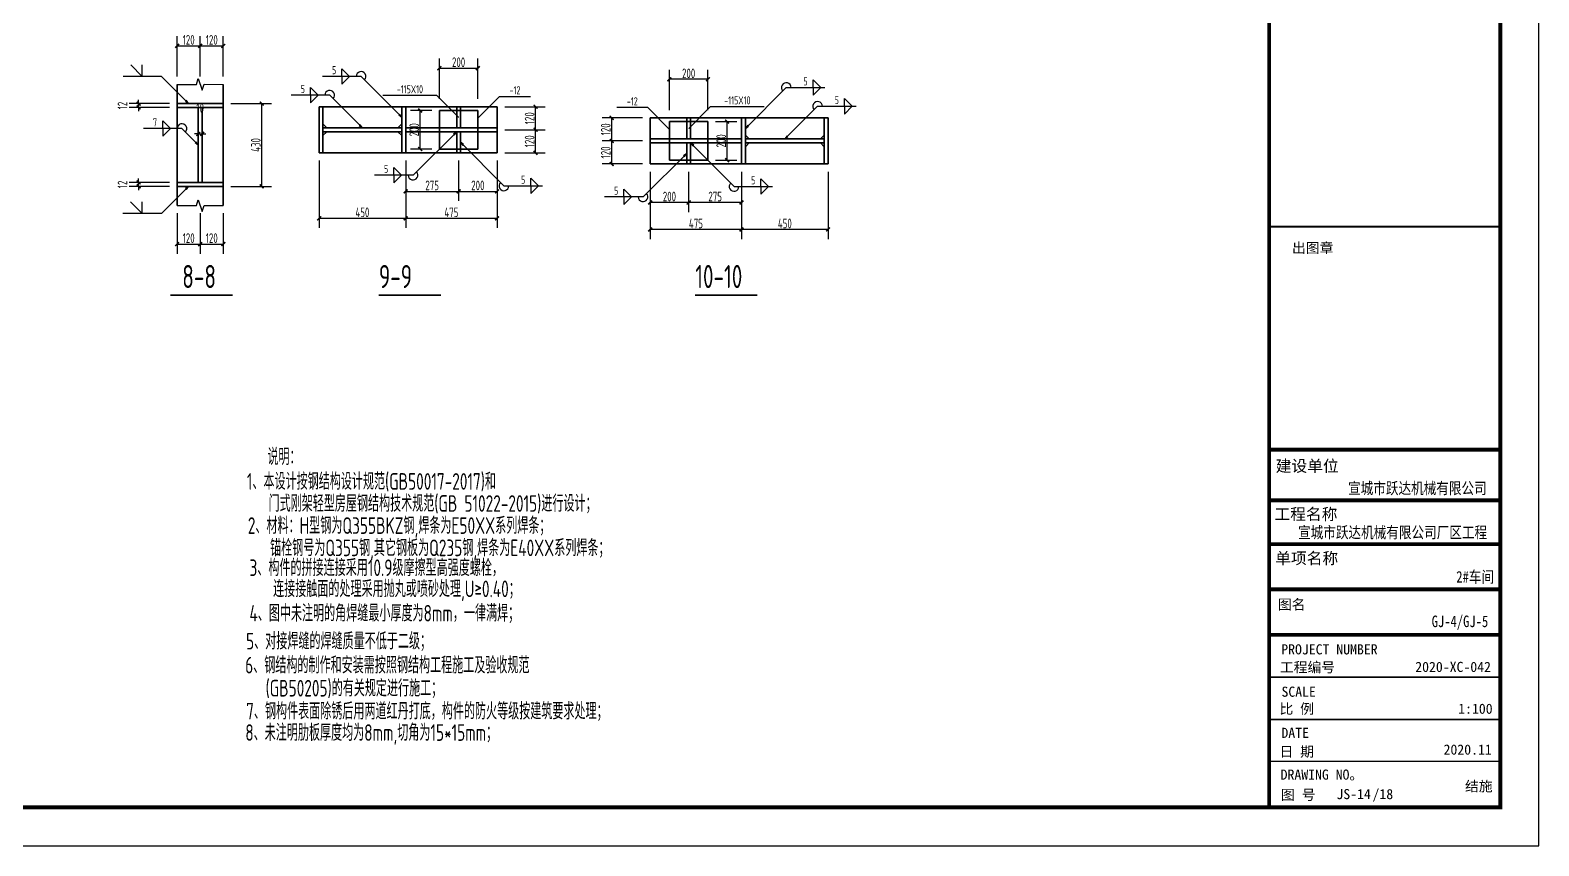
# Model space of a CAD drawing. Extents: x 69728788 to 150163257, y 20675998 to 43663798.
# Drawn here: x 75093821 to 75133031, y 20864088 to 20885277 of the extents above; entities that cross this region are included whole.
import ezdxf
from ezdxf.enums import TextEntityAlignment as Align

# ---------------------------------------------------------------- set-up
doc = ezdxf.new("R2010")
doc.units = 0
doc.header["$LTSCALE"] = 1000
doc.header["$MEASUREMENT"] = 0
doc.linetypes.add('线型4', pattern=[2.5, 1.5, -1])
doc.layers.get('0').update_dxf_attribs({"linetype": 'CONTINUOUS'})
doc.layers.get('DEFPOINTS').update_dxf_attribs({"linetype": 'CONTINUOUS'})
for name, color, linetype in [('10', 7, 'CONTINUOUS'), ('PUB_TITLE', 4, 'CONTINUOUS'), ('S1', 2, 'CONTINUOUS'), ('TEXT', 7, 'CONTINUOUS'), ('图框', 253, 'CONTINUOUS'), ('尺寸标注', 253, 'CONTINUOUS'), ('焊缝标注', 253, 'CONTINUOUS'), ('钢板标注', 253, 'CONTINUOUS')]:
    doc.layers.add(name, color=color, linetype=linetype)
doc.layers.add('编号标注', color=9, linetype='CONTINUOUS', lineweight=18)
doc.styles.add('-黑体', font='simhei.ttf')
doc.styles.add('HZS', font='atssdeng.shx', dxfattribs={"width": 0.7, "bigfont": 'atssdchn.shx'})
doc.styles.add('PkpmHz', font='Pkpmeng', dxfattribs={"width": 0.7, "bigfont": 'hztxt'})
doc.styles.add('TSSD_Rein', font='atssdeng.shx', dxfattribs={"width": 0.7, "bigfont": 'atssdchn.shx'})
doc.styles.add('宋体', font='', dxfattribs={"width": 0.8})
doc.styles.add('黑体', font='simhei.ttf', dxfattribs={"width": 0.6, "height": 4.3})
doc.styles.get('宋体').set_extended_font_data('SimSun')
doc.dimstyles.new('Pkpm_1.00', dxfattribs={"dimtxt": 250, "dimasz": 100, "dimexe": 250, "dimexo": 0.0625, "dimgap": 30, "dimtad": 1, "dimdec": 0, "dimrnd": 5, "dimzin": 0, "dimdsep": 46, "dimtxsty": 'PkpmHz', "dimblk1": 'ARCHTICK', "dimblk2": 'ARCHTICK', "dimsah": 1, "dimcen": 0.09, "dimadec": 0, "dimazin": 0, "dimtfac": 1, "dimtdec": 0, "dimtmove": 2, "dimatfit": 1, "dimfxl": 1, "dimtolj": 1, "dimtzin": 0, "dimarcsym": 0})

# ---------------------------------------------------------------- blocks, each defined once
blk = doc.blocks.new('_ArchTick')
at = {"color": 0, "linetype": 'ByBlock', "const_width": 0.4}
blk.add_lwpolyline([(-0.5, -0.5), (0.5, 0.5)], dxfattribs=at)
blk = doc.blocks.new('*D7457')
at = {"layer": 'DEFPOINTS', "color": 0, "linetype": 'Continuous'}
for p in [(75097640, 20881220), (75098240, 20881220), (75098240, 20879720)]:
    blk.add_point(p, dxfattribs=at)
at = {"layer": '尺寸标注', "color": 0, "linetype": 'Continuous', "lineweight": -2}
for p, q in [((75097640, 20880520), (75097640, 20879470)), ((75098240, 20880520), (75098240, 20879470)), ((75097640, 20879720), (75098240, 20879720))]:
    blk.add_line(p, q, dxfattribs=at)
at = {"layer": '尺寸标注', "color": 0, "linetype": 'Continuous', "lineweight": -2, "xscale": 100, "yscale": 100, "zscale": 100, "rotation": 180}
blk.add_blockref('_ArchTick', (75097640, 20879720), dxfattribs=at)
at = {"layer": '尺寸标注', "color": 0, "linetype": 'Continuous', "lineweight": -2, "xscale": 100, "yscale": 100, "zscale": 100}
blk.add_blockref('_ArchTick', (75098240, 20879720), dxfattribs=at)
at = {"layer": '尺寸标注', "color": 0, "linetype": 'Continuous', "insert": (75097940, 20879875), "char_height": 250, "attachment_point": 5, "style": 'PkpmHz'}
blk.add_mtext('\\A1;120', dxfattribs=at)
blk = doc.blocks.new('*D7458')
at = {"layer": 'DEFPOINTS', "color": 0, "linetype": 'Continuous'}
for p in [(75098240, 20881220), (75098840, 20881220), (75098840, 20879720)]:
    blk.add_point(p, dxfattribs=at)
at = {"layer": '尺寸标注', "color": 0, "linetype": 'Continuous', "lineweight": -2}
for p, q in [((75098240, 20880520), (75098240, 20879470)), ((75098840, 20880520), (75098840, 20879470)), ((75098240, 20879720), (75098840, 20879720))]:
    blk.add_line(p, q, dxfattribs=at)
at = {"layer": '尺寸标注', "color": 0, "linetype": 'Continuous', "lineweight": -2, "xscale": 100, "yscale": 100, "zscale": 100, "rotation": 180}
blk.add_blockref('_ArchTick', (75098240, 20879720), dxfattribs=at)
at = {"layer": '尺寸标注', "color": 0, "linetype": 'Continuous', "lineweight": -2, "xscale": 100, "yscale": 100, "zscale": 100}
blk.add_blockref('_ArchTick', (75098840, 20879720), dxfattribs=at)
at = {"layer": '尺寸标注', "color": 0, "linetype": 'Continuous', "insert": (75098540, 20879875), "char_height": 250, "attachment_point": 5, "style": 'PkpmHz'}
blk.add_mtext('\\A1;120', dxfattribs=at)
blk = doc.blocks.new('*D7459')
at = {"layer": 'DEFPOINTS', "color": 0, "linetype": 'Continuous'}
for p in [(75098240, 20884870), (75097640, 20883370), (75098240, 20883370)]:
    blk.add_point(p, dxfattribs=at)
at = {"layer": '尺寸标注', "color": 0, "linetype": 'Continuous', "lineweight": -2}
for p, q in [((75097640, 20884070), (75097640, 20885120)), ((75097640, 20884870), (75098240, 20884870)), ((75098240, 20884070), (75098240, 20885120))]:
    blk.add_line(p, q, dxfattribs=at)
at = {"layer": '尺寸标注', "color": 0, "linetype": 'Continuous', "lineweight": -2, "xscale": 100, "yscale": 100, "zscale": 100, "rotation": 180}
blk.add_blockref('_ArchTick', (75097640, 20884870), dxfattribs=at)
at = {"layer": '尺寸标注', "color": 0, "linetype": 'Continuous', "lineweight": -2, "xscale": 100, "yscale": 100, "zscale": 100}
blk.add_blockref('_ArchTick', (75098240, 20884870), dxfattribs=at)
at = {"layer": '尺寸标注', "color": 0, "linetype": 'Continuous', "insert": (75097940, 20885025), "char_height": 250, "attachment_point": 5, "style": 'PkpmHz'}
blk.add_mtext('\\A1;120', dxfattribs=at)
blk = doc.blocks.new('*D7460')
at = {"layer": 'DEFPOINTS', "color": 0, "linetype": 'Continuous'}
for p in [(75098840, 20884870), (75098240, 20883370), (75098840, 20883370)]:
    blk.add_point(p, dxfattribs=at)
at = {"layer": '尺寸标注', "color": 0, "linetype": 'Continuous', "lineweight": -2}
for p, q in [((75098240, 20884070), (75098240, 20885120)), ((75098240, 20884870), (75098840, 20884870)), ((75098840, 20884070), (75098840, 20885120))]:
    blk.add_line(p, q, dxfattribs=at)
at = {"layer": '尺寸标注', "color": 0, "linetype": 'Continuous', "lineweight": -2, "xscale": 100, "yscale": 100, "zscale": 100, "rotation": 180}
blk.add_blockref('_ArchTick', (75098240, 20884870), dxfattribs=at)
at = {"layer": '尺寸标注', "color": 0, "linetype": 'Continuous', "lineweight": -2, "xscale": 100, "yscale": 100, "zscale": 100}
blk.add_blockref('_ArchTick', (75098840, 20884870), dxfattribs=at)
at = {"layer": '尺寸标注', "color": 0, "linetype": 'Continuous', "insert": (75098540, 20885025), "char_height": 250, "attachment_point": 5, "style": 'PkpmHz'}
blk.add_mtext('\\A1;120', dxfattribs=at)
blk = doc.blocks.new('*D7461')
at = {"layer": 'DEFPOINTS', "color": 0, "linetype": 'Continuous'}
for p in [(75098190, 20882583), (75098290, 20882583), (75098290, 20882583)]:
    blk.add_point(p, dxfattribs=at)
at = {"layer": '尺寸标注', "color": 0, "linetype": 'Continuous', "lineweight": -2}
for p, q in [((75098190, 20882583), (75098090, 20882583)), ((75098190, 20882583), (75098190, 20882833)), ((75098190, 20882583), (75098290, 20882583)), ((75098290, 20882583), (75098290, 20882833)), ((75098290, 20882583), (75098390, 20882583))]:
    blk.add_line(p, q, dxfattribs=at)
at = {"layer": '尺寸标注', "color": 0, "linetype": 'Continuous', "lineweight": -2, "xscale": 100, "yscale": 100, "zscale": 100}
blk.add_blockref('_ArchTick', (75098190, 20882583), dxfattribs=at)
at = {"layer": '尺寸标注', "color": 0, "linetype": 'Continuous', "lineweight": -2, "xscale": 100, "yscale": 100, "zscale": 100, "rotation": 180}
blk.add_blockref('_ArchTick', (75098290, 20882583), dxfattribs=at)
at = {"layer": '尺寸标注', "color": 0, "linetype": 'Continuous', "insert": (75098240, 20883253), "char_height": 250, "attachment_point": 5, "style": 'PkpmHz'}
blk.add_mtext('\\A1;10', dxfattribs=at)
blk = doc.blocks.new('*D7462')
at = {"layer": 'DEFPOINTS', "color": 0, "linetype": 'Continuous'}
for p in [(75098840, 20883370), (75099840, 20883370), (75098840, 20881220)]:
    blk.add_point(p, dxfattribs=at)
at = {"layer": '尺寸标注', "color": 0, "linetype": 'Continuous', "lineweight": -2}
for p, q in [((75099040, 20883370), (75100090, 20883370)), ((75099840, 20881220), (75099840, 20883370)), ((75099040, 20881220), (75100090, 20881220))]:
    blk.add_line(p, q, dxfattribs=at)
at = {"layer": '尺寸标注', "color": 0, "linetype": 'Continuous', "lineweight": -2, "xscale": 100, "yscale": 100, "zscale": 100}
for p, rotation in [((75099840, 20883370), 90), ((75099840, 20881220), 270)]:
    blk.add_blockref('_ArchTick', p, dxfattribs=dict(at, rotation=rotation))
at = {"layer": '尺寸标注', "color": 0, "linetype": 'Continuous', "insert": (75099685, 20882295), "char_height": 250, "attachment_point": 5, "rotation": 90, "style": 'PkpmHz'}
blk.add_mtext('\\A1;430', dxfattribs=at)
blk = doc.blocks.new('*D7463')
at = {"layer": 'DEFPOINTS', "color": 0, "linetype": 'Continuous'}
for p in [(75096640, 20881320), (75097640, 20881320), (75097640, 20881220)]:
    blk.add_point(p, dxfattribs=at)
at = {"layer": '尺寸标注', "color": 0, "linetype": 'Continuous', "lineweight": -2}
for p, q in [((75096640, 20881320), (75096640, 20881420)), ((75097440, 20881320), (75096390, 20881320)), ((75097440, 20881220), (75096390, 20881220)), ((75096640, 20881220), (75096640, 20881320)), ((75096640, 20881220), (75096640, 20881120))]:
    blk.add_line(p, q, dxfattribs=at)
at = {"layer": '尺寸标注', "color": 0, "linetype": 'Continuous', "lineweight": -2, "xscale": 100, "yscale": 100, "zscale": 100}
for p, rotation in [((75096640, 20881320), 270), ((75096640, 20881220), 90)]:
    blk.add_blockref('_ArchTick', p, dxfattribs=dict(at, rotation=rotation))
at = {"layer": '尺寸标注', "color": 0, "linetype": 'Continuous', "insert": (75096220, 20881270), "char_height": 250, "attachment_point": 5, "rotation": 90, "style": 'PkpmHz'}
blk.add_mtext('\\A1;12', dxfattribs=at)
blk = doc.blocks.new('*D7464')
at = {"layer": 'DEFPOINTS', "color": 0, "linetype": 'Continuous'}
for p in [(75096640, 20883370), (75097640, 20883370), (75097640, 20883270)]:
    blk.add_point(p, dxfattribs=at)
at = {"layer": '尺寸标注', "color": 0, "linetype": 'Continuous', "lineweight": -2}
for p, q in [((75097440, 20883370), (75096390, 20883370)), ((75096640, 20883370), (75096640, 20883470)), ((75096640, 20883270), (75096640, 20883370)), ((75097440, 20883270), (75096390, 20883270)), ((75096640, 20883270), (75096640, 20883170))]:
    blk.add_line(p, q, dxfattribs=at)
at = {"layer": '尺寸标注', "color": 0, "linetype": 'Continuous', "lineweight": -2, "xscale": 100, "yscale": 100, "zscale": 100}
for p, rotation in [((75096640, 20883370), 270), ((75096640, 20883270), 90)]:
    blk.add_blockref('_ArchTick', p, dxfattribs=dict(at, rotation=rotation))
at = {"layer": '尺寸标注', "color": 0, "linetype": 'Continuous', "insert": (75096220, 20883320), "char_height": 250, "attachment_point": 5, "rotation": 90, "style": 'PkpmHz'}
blk.add_mtext('\\A1;12', dxfattribs=at)
blk = doc.blocks.new('*D7465')
at = {"layer": 'DEFPOINTS', "color": 0, "linetype": 'Continuous'}
for p in [(75105456, 20884290), (75104456, 20883290), (75105456, 20883290)]:
    blk.add_point(p, dxfattribs=at)
at = {"layer": '尺寸标注', "color": 0, "linetype": 'Continuous', "lineweight": -2}
for p, q in [((75104456, 20883490), (75104456, 20884540)), ((75105456, 20883490), (75105456, 20884540)), ((75104456, 20884290), (75105456, 20884290))]:
    blk.add_line(p, q, dxfattribs=at)
at = {"layer": '尺寸标注', "color": 0, "linetype": 'Continuous', "lineweight": -2, "xscale": 100, "yscale": 100, "zscale": 100, "rotation": 180}
blk.add_blockref('_ArchTick', (75104456, 20884290), dxfattribs=at)
at = {"layer": '尺寸标注', "color": 0, "linetype": 'Continuous', "lineweight": -2, "xscale": 100, "yscale": 100, "zscale": 100}
blk.add_blockref('_ArchTick', (75105456, 20884290), dxfattribs=at)
at = {"layer": '尺寸标注', "color": 0, "linetype": 'Continuous', "insert": (75104956, 20884445), "char_height": 250, "attachment_point": 5, "style": 'PkpmHz'}
blk.add_mtext('\\A1;200', dxfattribs=at)
blk = doc.blocks.new('*D7466')
at = {"layer": 'DEFPOINTS', "color": 0, "linetype": 'Continuous'}
for p in [(75103581, 20882090), (75104956, 20882090), (75104956, 20881090)]:
    blk.add_point(p, dxfattribs=at)
at = {"layer": '尺寸标注', "color": 0, "linetype": 'Continuous', "lineweight": -2}
for p, q in [((75103581, 20881890), (75103581, 20880840)), ((75104956, 20881890), (75104956, 20880840)), ((75103581, 20881090), (75104956, 20881090))]:
    blk.add_line(p, q, dxfattribs=at)
at = {"layer": '尺寸标注', "color": 0, "linetype": 'Continuous', "lineweight": -2, "xscale": 100, "yscale": 100, "zscale": 100, "rotation": 180}
blk.add_blockref('_ArchTick', (75103581, 20881090), dxfattribs=at)
at = {"layer": '尺寸标注', "color": 0, "linetype": 'Continuous', "lineweight": -2, "xscale": 100, "yscale": 100, "zscale": 100}
blk.add_blockref('_ArchTick', (75104956, 20881090), dxfattribs=at)
at = {"layer": '尺寸标注', "color": 0, "linetype": 'Continuous', "insert": (75104268, 20881245), "char_height": 250, "attachment_point": 5, "style": 'PkpmHz'}
blk.add_mtext('\\A1;275', dxfattribs=at)
blk = doc.blocks.new('*D7467')
at = {"layer": 'DEFPOINTS', "color": 0, "linetype": 'Continuous'}
for p in [(75104956, 20882090), (75105956, 20882090), (75105956, 20881090)]:
    blk.add_point(p, dxfattribs=at)
at = {"layer": '尺寸标注', "color": 0, "linetype": 'Continuous', "lineweight": -2}
for p, q in [((75104956, 20881890), (75104956, 20880840)), ((75105956, 20881890), (75105956, 20880840)), ((75104956, 20881090), (75105956, 20881090))]:
    blk.add_line(p, q, dxfattribs=at)
at = {"layer": '尺寸标注', "color": 0, "linetype": 'Continuous', "lineweight": -2, "xscale": 100, "yscale": 100, "zscale": 100, "rotation": 180}
blk.add_blockref('_ArchTick', (75104956, 20881090), dxfattribs=at)
at = {"layer": '尺寸标注', "color": 0, "linetype": 'Continuous', "lineweight": -2, "xscale": 100, "yscale": 100, "zscale": 100}
blk.add_blockref('_ArchTick', (75105956, 20881090), dxfattribs=at)
at = {"layer": '尺寸标注', "color": 0, "linetype": 'Continuous', "insert": (75105456, 20881245), "char_height": 250, "attachment_point": 5, "style": 'PkpmHz'}
blk.add_mtext('\\A1;200', dxfattribs=at)
blk = doc.blocks.new('*D7468')
at = {"layer": 'DEFPOINTS', "color": 0, "linetype": 'Continuous'}
for p in [(75101331, 20882090), (75103581, 20882090), (75103581, 20880390)]:
    blk.add_point(p, dxfattribs=at)
at = {"layer": '尺寸标注', "color": 0, "linetype": 'Continuous', "lineweight": -2}
for p, q in [((75101331, 20881890), (75101331, 20880140)), ((75103581, 20881890), (75103581, 20880140)), ((75101331, 20880390), (75103581, 20880390))]:
    blk.add_line(p, q, dxfattribs=at)
at = {"layer": '尺寸标注', "color": 0, "linetype": 'Continuous', "lineweight": -2, "xscale": 100, "yscale": 100, "zscale": 100, "rotation": 180}
blk.add_blockref('_ArchTick', (75101331, 20880390), dxfattribs=at)
at = {"layer": '尺寸标注', "color": 0, "linetype": 'Continuous', "lineweight": -2, "xscale": 100, "yscale": 100, "zscale": 100}
blk.add_blockref('_ArchTick', (75103581, 20880390), dxfattribs=at)
at = {"layer": '尺寸标注', "color": 0, "linetype": 'Continuous', "insert": (75102456, 20880545), "char_height": 250, "attachment_point": 5, "style": 'PkpmHz'}
blk.add_mtext('\\A1;450', dxfattribs=at)
blk = doc.blocks.new('*D7469')
at = {"layer": 'DEFPOINTS', "color": 0, "linetype": 'Continuous'}
for p in [(75103581, 20882090), (75105956, 20882090), (75105956, 20880390)]:
    blk.add_point(p, dxfattribs=at)
at = {"layer": '尺寸标注', "color": 0, "linetype": 'Continuous', "lineweight": -2}
for p, q in [((75103581, 20881890), (75103581, 20880140)), ((75105956, 20881890), (75105956, 20880140)), ((75103581, 20880390), (75105956, 20880390))]:
    blk.add_line(p, q, dxfattribs=at)
at = {"layer": '尺寸标注', "color": 0, "linetype": 'Continuous', "lineweight": -2, "xscale": 100, "yscale": 100, "zscale": 100, "rotation": 180}
blk.add_blockref('_ArchTick', (75103581, 20880390), dxfattribs=at)
at = {"layer": '尺寸标注', "color": 0, "linetype": 'Continuous', "lineweight": -2, "xscale": 100, "yscale": 100, "zscale": 100}
blk.add_blockref('_ArchTick', (75105956, 20880390), dxfattribs=at)
at = {"layer": '尺寸标注', "color": 0, "linetype": 'Continuous', "insert": (75104768, 20880545), "char_height": 250, "attachment_point": 5, "style": 'PkpmHz'}
blk.add_mtext('\\A1;475', dxfattribs=at)
blk = doc.blocks.new('*D7470')
at = {"layer": 'DEFPOINTS', "color": 0, "linetype": 'Continuous'}
for p in [(75103956, 20883190), (75104456, 20883190), (75104456, 20882190)]:
    blk.add_point(p, dxfattribs=at)
at = {"layer": '尺寸标注', "color": 0, "linetype": 'Continuous', "lineweight": -2}
for p, q in [((75104256, 20883190), (75103706, 20883190)), ((75103956, 20882190), (75103956, 20883190)), ((75104256, 20882190), (75103706, 20882190))]:
    blk.add_line(p, q, dxfattribs=at)
at = {"layer": '尺寸标注', "color": 0, "linetype": 'Continuous', "lineweight": -2, "xscale": 100, "yscale": 100, "zscale": 100}
for p, rotation in [((75103956, 20883190), 90), ((75103956, 20882190), 270)]:
    blk.add_blockref('_ArchTick', p, dxfattribs=dict(at, rotation=rotation))
at = {"layer": '尺寸标注', "color": 0, "linetype": 'Continuous', "insert": (75103801, 20882690), "char_height": 250, "attachment_point": 5, "rotation": 90, "style": 'PkpmHz'}
blk.add_mtext('\\A1;200', dxfattribs=at)
blk = doc.blocks.new('*D7471')
at = {"layer": 'DEFPOINTS', "color": 0, "linetype": 'Continuous'}
for p in [(75105956, 20882690), (75106956, 20882690), (75105956, 20882090)]:
    blk.add_point(p, dxfattribs=at)
at = {"layer": '尺寸标注', "color": 0, "linetype": 'Continuous', "lineweight": -2}
for p, q in [((75106156, 20882690), (75107206, 20882690)), ((75106956, 20882090), (75106956, 20882690)), ((75106156, 20882090), (75107206, 20882090))]:
    blk.add_line(p, q, dxfattribs=at)
at = {"layer": '尺寸标注', "color": 0, "linetype": 'Continuous', "lineweight": -2, "xscale": 100, "yscale": 100, "zscale": 100}
for p, rotation in [((75106956, 20882690), 90), ((75106956, 20882090), 270)]:
    blk.add_blockref('_ArchTick', p, dxfattribs=dict(at, rotation=rotation))
at = {"layer": '尺寸标注', "color": 0, "linetype": 'Continuous', "insert": (75106801, 20882390), "char_height": 250, "attachment_point": 5, "rotation": 90, "style": 'PkpmHz'}
blk.add_mtext('\\A1;120', dxfattribs=at)
blk = doc.blocks.new('*D7472')
at = {"layer": 'DEFPOINTS', "color": 0, "linetype": 'Continuous'}
for p in [(75105956, 20883290), (75106956, 20883290), (75105956, 20882690)]:
    blk.add_point(p, dxfattribs=at)
at = {"layer": '尺寸标注', "color": 0, "linetype": 'Continuous', "lineweight": -2}
for p, q in [((75106156, 20883290), (75107206, 20883290)), ((75106956, 20882690), (75106956, 20883290)), ((75106156, 20882690), (75107206, 20882690))]:
    blk.add_line(p, q, dxfattribs=at)
at = {"layer": '尺寸标注', "color": 0, "linetype": 'Continuous', "lineweight": -2, "xscale": 100, "yscale": 100, "zscale": 100}
for p, rotation in [((75106956, 20883290), 90), ((75106956, 20882690), 270)]:
    blk.add_blockref('_ArchTick', p, dxfattribs=dict(at, rotation=rotation))
at = {"layer": '尺寸标注', "color": 0, "linetype": 'Continuous', "insert": (75106801, 20882990), "char_height": 250, "attachment_point": 5, "rotation": 90, "style": 'PkpmHz'}
blk.add_mtext('\\A1;120', dxfattribs=at)
blk = doc.blocks.new('*D7473')
at = {"layer": 'DEFPOINTS', "color": 0, "linetype": 'Continuous'}
for p in [(75110435, 20884001), (75110435, 20883001), (75111435, 20883001)]:
    blk.add_point(p, dxfattribs=at)
at = {"layer": '尺寸标注', "color": 0, "linetype": 'Continuous', "lineweight": -2}
for p, q in [((75110435, 20883201), (75110435, 20884251)), ((75111435, 20883201), (75111435, 20884251)), ((75111435, 20884001), (75110435, 20884001))]:
    blk.add_line(p, q, dxfattribs=at)
at = {"layer": '尺寸标注', "color": 0, "linetype": 'Continuous', "lineweight": -2, "xscale": 100, "yscale": 100, "zscale": 100, "rotation": 180}
blk.add_blockref('_ArchTick', (75110435, 20884001), dxfattribs=at)
at = {"layer": '尺寸标注', "color": 0, "linetype": 'Continuous', "lineweight": -2, "xscale": 100, "yscale": 100, "zscale": 100}
blk.add_blockref('_ArchTick', (75111435, 20884001), dxfattribs=at)
at = {"layer": '尺寸标注', "color": 0, "linetype": 'Continuous', "insert": (75110935, 20884156), "char_height": 250, "attachment_point": 5, "style": 'PkpmHz'}
blk.add_mtext('\\A1;200', dxfattribs=at)
blk = doc.blocks.new('*D7474')
at = {"layer": 'DEFPOINTS', "color": 0, "linetype": 'Continuous'}
for p in [(75110935, 20881801), (75112310, 20881801), (75110935, 20880801)]:
    blk.add_point(p, dxfattribs=at)
at = {"layer": '尺寸标注', "color": 0, "linetype": 'Continuous', "lineweight": -2}
for p, q in [((75110935, 20881601), (75110935, 20880551)), ((75112310, 20881601), (75112310, 20880551)), ((75112310, 20880801), (75110935, 20880801))]:
    blk.add_line(p, q, dxfattribs=at)
at = {"layer": '尺寸标注', "color": 0, "linetype": 'Continuous', "lineweight": -2, "xscale": 100, "yscale": 100, "zscale": 100, "rotation": 180}
blk.add_blockref('_ArchTick', (75110935, 20880801), dxfattribs=at)
at = {"layer": '尺寸标注', "color": 0, "linetype": 'Continuous', "lineweight": -2, "xscale": 100, "yscale": 100, "zscale": 100}
blk.add_blockref('_ArchTick', (75112310, 20880801), dxfattribs=at)
at = {"layer": '尺寸标注', "color": 0, "linetype": 'Continuous', "insert": (75111623, 20880956), "char_height": 250, "attachment_point": 5, "style": 'PkpmHz'}
blk.add_mtext('\\A1;275', dxfattribs=at)
blk = doc.blocks.new('*D7475')
at = {"layer": 'DEFPOINTS', "color": 0, "linetype": 'Continuous'}
for p in [(75109935, 20881801), (75110935, 20881801), (75109935, 20880801)]:
    blk.add_point(p, dxfattribs=at)
at = {"layer": '尺寸标注', "color": 0, "linetype": 'Continuous', "lineweight": -2}
for p, q in [((75109935, 20881601), (75109935, 20880551)), ((75110935, 20881601), (75110935, 20880551)), ((75110935, 20880801), (75109935, 20880801))]:
    blk.add_line(p, q, dxfattribs=at)
at = {"layer": '尺寸标注', "color": 0, "linetype": 'Continuous', "lineweight": -2, "xscale": 100, "yscale": 100, "zscale": 100, "rotation": 180}
blk.add_blockref('_ArchTick', (75109935, 20880801), dxfattribs=at)
at = {"layer": '尺寸标注', "color": 0, "linetype": 'Continuous', "lineweight": -2, "xscale": 100, "yscale": 100, "zscale": 100}
blk.add_blockref('_ArchTick', (75110935, 20880801), dxfattribs=at)
at = {"layer": '尺寸标注', "color": 0, "linetype": 'Continuous', "insert": (75110435, 20880956), "char_height": 250, "attachment_point": 5, "style": 'PkpmHz'}
blk.add_mtext('\\A1;200', dxfattribs=at)
blk = doc.blocks.new('*D7476')
at = {"layer": 'DEFPOINTS', "color": 0, "linetype": 'Continuous'}
for p in [(75112310, 20881801), (75114560, 20881801), (75112310, 20880101)]:
    blk.add_point(p, dxfattribs=at)
at = {"layer": '尺寸标注', "color": 0, "linetype": 'Continuous', "lineweight": -2}
for p, q in [((75112310, 20881601), (75112310, 20879851)), ((75114560, 20881601), (75114560, 20879851)), ((75114560, 20880101), (75112310, 20880101))]:
    blk.add_line(p, q, dxfattribs=at)
at = {"layer": '尺寸标注', "color": 0, "linetype": 'Continuous', "lineweight": -2, "xscale": 100, "yscale": 100, "zscale": 100, "rotation": 180}
blk.add_blockref('_ArchTick', (75112310, 20880101), dxfattribs=at)
at = {"layer": '尺寸标注', "color": 0, "linetype": 'Continuous', "lineweight": -2, "xscale": 100, "yscale": 100, "zscale": 100}
blk.add_blockref('_ArchTick', (75114560, 20880101), dxfattribs=at)
at = {"layer": '尺寸标注', "color": 0, "linetype": 'Continuous', "insert": (75113435, 20880256), "char_height": 250, "attachment_point": 5, "style": 'PkpmHz'}
blk.add_mtext('\\A1;450', dxfattribs=at)
blk = doc.blocks.new('*D7477')
at = {"layer": 'DEFPOINTS', "color": 0, "linetype": 'Continuous'}
for p in [(75109935, 20881801), (75112310, 20881801), (75109935, 20880101)]:
    blk.add_point(p, dxfattribs=at)
at = {"layer": '尺寸标注', "color": 0, "linetype": 'Continuous', "lineweight": -2}
for p, q in [((75109935, 20881601), (75109935, 20879851)), ((75112310, 20881601), (75112310, 20879851)), ((75112310, 20880101), (75109935, 20880101))]:
    blk.add_line(p, q, dxfattribs=at)
at = {"layer": '尺寸标注', "color": 0, "linetype": 'Continuous', "lineweight": -2, "xscale": 100, "yscale": 100, "zscale": 100, "rotation": 180}
blk.add_blockref('_ArchTick', (75109935, 20880101), dxfattribs=at)
at = {"layer": '尺寸标注', "color": 0, "linetype": 'Continuous', "lineweight": -2, "xscale": 100, "yscale": 100, "zscale": 100}
blk.add_blockref('_ArchTick', (75112310, 20880101), dxfattribs=at)
at = {"layer": '尺寸标注', "color": 0, "linetype": 'Continuous', "insert": (75111123, 20880256), "char_height": 250, "attachment_point": 5, "style": 'PkpmHz'}
blk.add_mtext('\\A1;475', dxfattribs=at)
blk = doc.blocks.new('*D7478')
at = {"layer": 'DEFPOINTS', "color": 0, "linetype": 'Continuous'}
for p in [(75111435, 20882901), (75111935, 20882901), (75111435, 20881901)]:
    blk.add_point(p, dxfattribs=at)
at = {"layer": '尺寸标注', "color": 0, "linetype": 'Continuous', "lineweight": -2}
for p, q in [((75111635, 20882901), (75112185, 20882901)), ((75111935, 20881901), (75111935, 20882901)), ((75111635, 20881901), (75112185, 20881901))]:
    blk.add_line(p, q, dxfattribs=at)
at = {"layer": '尺寸标注', "color": 0, "linetype": 'Continuous', "lineweight": -2, "xscale": 100, "yscale": 100, "zscale": 100}
for p, rotation in [((75111935, 20882901), 90), ((75111935, 20881901), 270)]:
    blk.add_blockref('_ArchTick', p, dxfattribs=dict(at, rotation=rotation))
at = {"layer": '尺寸标注', "color": 0, "linetype": 'Continuous', "insert": (75111780, 20882401), "char_height": 250, "attachment_point": 5, "rotation": 90, "style": 'PkpmHz'}
blk.add_mtext('\\A1;200', dxfattribs=at)
blk = doc.blocks.new('*D7479')
at = {"layer": 'DEFPOINTS', "color": 0, "linetype": 'Continuous'}
for p in [(75108935, 20882401), (75109935, 20882401), (75109935, 20881801)]:
    blk.add_point(p, dxfattribs=at)
at = {"layer": '尺寸标注', "color": 0, "linetype": 'Continuous', "lineweight": -2}
for p, q in [((75109735, 20882401), (75108685, 20882401)), ((75108935, 20881801), (75108935, 20882401)), ((75109735, 20881801), (75108685, 20881801))]:
    blk.add_line(p, q, dxfattribs=at)
at = {"layer": '尺寸标注', "color": 0, "linetype": 'Continuous', "lineweight": -2, "xscale": 100, "yscale": 100, "zscale": 100}
for p, rotation in [((75108935, 20882401), 90), ((75108935, 20881801), 270)]:
    blk.add_blockref('_ArchTick', p, dxfattribs=dict(at, rotation=rotation))
at = {"layer": '尺寸标注', "color": 0, "linetype": 'Continuous', "insert": (75108780, 20882101), "char_height": 250, "attachment_point": 5, "rotation": 90, "style": 'PkpmHz'}
blk.add_mtext('\\A1;120', dxfattribs=at)
blk = doc.blocks.new('*D7480')
at = {"layer": 'DEFPOINTS', "color": 0, "linetype": 'Continuous'}
for p in [(75108935, 20883001), (75109935, 20883001), (75109935, 20882401)]:
    blk.add_point(p, dxfattribs=at)
at = {"layer": '尺寸标注', "color": 0, "linetype": 'Continuous', "lineweight": -2}
for p, q in [((75109735, 20883001), (75108685, 20883001)), ((75108935, 20882401), (75108935, 20883001)), ((75109735, 20882401), (75108685, 20882401))]:
    blk.add_line(p, q, dxfattribs=at)
at = {"layer": '尺寸标注', "color": 0, "linetype": 'Continuous', "lineweight": -2, "xscale": 100, "yscale": 100, "zscale": 100}
for p, rotation in [((75108935, 20883001), 90), ((75108935, 20882401), 270)]:
    blk.add_blockref('_ArchTick', p, dxfattribs=dict(at, rotation=rotation))
at = {"layer": '尺寸标注', "color": 0, "linetype": 'Continuous', "insert": (75108780, 20882701), "char_height": 250, "attachment_point": 5, "rotation": 90, "style": 'PkpmHz'}
blk.add_mtext('\\A1;120', dxfattribs=at)

msp = doc.modelspace()

# ---------------------------------------------------------------- hatches: boundary and pattern name
at = {"layer": '焊缝标注'}
for points in [[(75097940.1, 20883370), (75097880.1, 20883451.4), (75097858.9, 20883430.2)], [(75103480.6, 20883015.1), (75103420.6, 20883096.5), (75103399.4, 20883075.3)], [(75102455.6, 20882740.1), (75102395.6, 20882821.5), (75102374.4, 20882800.3)], [(75104905.6, 20882640.1), (75104824.2, 20882580.1), (75104845.4, 20882558.9)], [(75112410.4, 20882726.2), (75112491.7, 20882786.3), (75112470.5, 20882807.5)], [(75113435.4, 20882451.2), (75113516.7, 20882511.3), (75113495.5, 20882532.5)], [(75098190.1, 20882295), (75098130.1, 20882376.4), (75098108.9, 20882355.2)], [(75105005.6, 20882365.1), (75105065.5, 20882283.6), (75105086.8, 20882304.8)], [(75110985.4, 20882351.2), (75111045.3, 20882269.8), (75111066.5, 20882290.9)], [(75110885.4, 20882076.2), (75110803.9, 20882016.3), (75110825.1, 20881995)], [(75097940.1, 20881220), (75097858.7, 20881160.1), (75097879.9, 20881138.8)]]:
    msp.add_hatch(color=256, dxfattribs=at).paths.add_polyline_path(points)

# ---------------------------------------------------------------- linework, layer by layer
at = {"layer": '10', "const_width": 45}
for points in [[(75097460.7, 20878392.6), (75099080.7, 20878392.6)], [(75102875.7, 20878392.6), (75104495.7, 20878392.6)], [(75111098.4, 20878392.6), (75112718.4, 20878392.6)]]:
    msp.add_lwpolyline(points, dxfattribs=at)
at = {"layer": 'PUB_TITLE'}
msp.add_lwpolyline([(75043830.5, 20864087.7), (75133030.5, 20864087.7), (75133030.5, 20906087.7), (75043830.5, 20906087.7)], close=True, dxfattribs=at)
at = {"layer": 'PUB_TITLE', "const_width": 100}
msp.add_lwpolyline([(75046330.5, 20865087.7), (75132030.5, 20865087.7), (75132030.5, 20905087.7), (75046330.5, 20905087.7)], close=True, dxfattribs=at)
at = {"layer": '图框', "color": 4}
for points, const_width in [([(75126021.3, 20905087.7), (75126021.3, 20865087.7)], 98.6), ([(75126021.3, 20874379), (75132008.7, 20874379)], 99.6), ([(75126021.3, 20873062), (75132010.5, 20873062)], 99.6), ([(75126021.3, 20871922.6), (75132030.5, 20871922.6)], 99.6), ([(75126021.3, 20870751.9), (75132030.5, 20870751.9)], 99.6), ([(75126021.3, 20869567.3), (75132030.5, 20869567.3)], 99.6), ([(75126021.3, 20868468.5), (75132030.5, 20868468.5)], 40.3), ([(75126021.3, 20867371.5), (75132030.5, 20867371.5)], 40.3), ([(75126021.3, 20866282.9), (75132030.5, 20866282.9)], 40.3)]:
    msp.add_lwpolyline(points, dxfattribs=dict(at, const_width=const_width))
at = {"layer": '图框', "color": 0, "const_width": 50}
msp.add_lwpolyline([(75126021.3, 20880170.1), (75132030.5, 20880170.1)], dxfattribs=at)
at = {"layer": '尺寸标注', "color": 3, "lineweight": 35, "ltscale": 100}
for p, q in [((75097640.1, 20880720), (75097640.1, 20883870)), ((75098840.1, 20880720), (75098840.1, 20883870)), ((75101430.6, 20883290.1), (75101330.6, 20883290.1)), ((75101330.6, 20883290.1), (75101330.6, 20882090.1)), ((75101430.6, 20882090.1), (75101430.6, 20883290.1)), ((75103580.6, 20883290.1), (75103480.6, 20883290.1)), ((75103480.6, 20883290.1), (75103480.6, 20882090.1)), ((75103580.6, 20882090.1), (75103580.6, 20883290.1)), ((75112310.4, 20881801.2), (75112310.4, 20883001.2)), ((75112310.4, 20883001.2), (75112410.4, 20883001.2)), ((75112410.4, 20883001.2), (75112410.4, 20881801.2)), ((75114460.4, 20881801.2), (75114460.4, 20883001.2)), ((75114460.4, 20883001.2), (75114560.4, 20883001.2)), ((75114560.4, 20883001.2), (75114560.4, 20881801.2)), ((75101430.6, 20882740.1), (75103480.6, 20882740.1)), ((75101430.6, 20882640.1), (75103480.6, 20882640.1)), ((75114460.4, 20882451.2), (75112410.4, 20882451.2)), ((75114460.4, 20882351.2), (75112410.4, 20882351.2)), ((75101330.6, 20882090.1), (75101430.6, 20882090.1)), ((75103480.6, 20882090.1), (75103580.6, 20882090.1)), ((75112410.4, 20881801.2), (75112310.4, 20881801.2)), ((75114560.4, 20881801.2), (75114460.4, 20881801.2))]:
    msp.add_line(p, q, dxfattribs=at)
at = {"layer": '尺寸标注', "ltscale": 100}
for p, q in [((75097640.1, 20883870), (75098140.1, 20883870)), ((75098140.1, 20883870), (75098190.1, 20884023.9)), ((75098190.1, 20884023.9), (75098289.9, 20883717)), ((75098289.9, 20883717), (75098340.1, 20883870.8)), ((75098340.1, 20883870.8), (75098840.1, 20883870)), ((75097640.1, 20880720), (75098140.1, 20880720)), ((75098140.1, 20880720), (75098190.1, 20880873.9)), ((75098190.1, 20880873.9), (75098289.9, 20880567)), ((75098289.9, 20880567), (75098340.1, 20880720.8)), ((75098340.1, 20880720.8), (75098840.1, 20880720))]:
    msp.add_line(p, q, dxfattribs=at)
at = {"layer": '焊缝标注', "ltscale": 100}
for p, q in [((75097233.9, 20884078), (75096233.9, 20884078)), ((75096733.9, 20884078), (75096433.9, 20884378)), ((75096733.9, 20884078), (75096733.9, 20884378)), ((75097940.1, 20883370), (75097233.9, 20884078)), ((75102421.2, 20884077), (75101421.2, 20884077)), ((75102121.2, 20884077), (75101921.2, 20884277)), ((75101921.2, 20884077), (75101921.2, 20884277)), ((75102121.2, 20884077), (75101921.2, 20883877)), ((75101921.2, 20884077), (75101921.2, 20883877)), ((75103480.6, 20883015.1), (75102421.2, 20884077)), ((75101308.1, 20883589.6), (75101108.1, 20883789.6)), ((75101108.1, 20883589.6), (75101108.1, 20883789.6)), ((75112410.4, 20882726.2), (75113471.5, 20883786.5)), ((75113471.5, 20883786.5), (75114471.5, 20883786.5)), ((75114171.5, 20883986.5), (75114371.5, 20883786.5)), ((75114171.5, 20883786.5), (75114171.5, 20883986.5)), ((75114171.5, 20883586.5), (75114371.5, 20883786.5)), ((75114171.5, 20883786.5), (75114171.5, 20883586.5)), ((75101608.1, 20883589.6), (75100608.1, 20883589.6)), ((75101308.1, 20883589.6), (75101108.1, 20883389.6)), ((75101108.1, 20883589.6), (75101108.1, 20883389.6)), ((75102455.6, 20882740.1), (75101608.1, 20883589.6)), ((75113435.4, 20882451.2), (75114284.3, 20883299.4)), ((75114284.3, 20883299.4), (75115284.3, 20883299.4)), ((75114984.3, 20883499.4), (75115184.3, 20883299.4)), ((75114984.3, 20883299.4), (75114984.3, 20883499.4)), ((75114984.3, 20883099.4), (75115184.3, 20883299.4)), ((75114984.3, 20883299.4), (75114984.3, 20883099.4)), ((75097466.4, 20882719.8), (75097266.4, 20882919.8)), ((75097266.4, 20882719.8), (75097266.4, 20882919.8)), ((75097766.4, 20882719.8), (75096766.4, 20882719.8)), ((75097466.4, 20882719.8), (75097266.4, 20882519.8)), ((75097266.4, 20882719.8), (75097266.4, 20882519.8)), ((75098190.1, 20882295), (75097766.4, 20882719.8)), ((75104905.6, 20882640.1), (75103772, 20881511)), ((75105005.6, 20882365.1), (75106133.8, 20881230.6)), ((75110985.4, 20882351.2), (75112113.6, 20881216.7)), ((75110885.4, 20882076.2), (75109751.8, 20880947.1)), ((75103772, 20881511), (75102772, 20881511)), ((75103472, 20881511), (75103272, 20881711)), ((75103272, 20881511), (75103272, 20881711)), ((75103472, 20881511), (75103272, 20881311)), ((75103272, 20881511), (75103272, 20881311)), ((75106833.8, 20881430.6), (75107033.8, 20881230.6)), ((75106833.8, 20881230.6), (75106833.8, 20881430.6)), ((75112813.6, 20881416.7), (75113013.6, 20881216.7)), ((75112813.6, 20881216.7), (75112813.6, 20881416.7)), ((75097940.1, 20881220), (75097231.6, 20880514.3)), ((75106133.8, 20881230.6), (75107133.8, 20881230.6)), ((75106833.8, 20881030.6), (75107033.8, 20881230.6)), ((75106833.8, 20881230.6), (75106833.8, 20881030.6)), ((75109751.8, 20880947.1), (75108751.8, 20880947.1)), ((75109451.8, 20880947.1), (75109251.8, 20881147.1)), ((75109251.8, 20880947.1), (75109251.8, 20881147.1)), ((75109451.8, 20880947.1), (75109251.8, 20880747.1)), ((75109251.8, 20880947.1), (75109251.8, 20880747.1)), ((75112113.6, 20881216.7), (75113113.6, 20881216.7)), ((75112813.6, 20881016.7), (75113013.6, 20881216.7)), ((75112813.6, 20881216.7), (75112813.6, 20881016.7)), ((75096731.6, 20880514.3), (75096431.6, 20880814.3)), ((75096731.6, 20880514.3), (75096731.6, 20880814.3)), ((75097231.6, 20880514.3), (75096231.6, 20880514.3))]:
    msp.add_line(p, q, dxfattribs=at)
at = {"layer": '焊缝标注', "color": 2, "linetype": '线型4', "lineweight": 35, "ltscale": 100}
for p, q in [((75104905.6, 20882740.1), (75104905.6, 20883290.1)), ((75104905.6, 20883290.1), (75105005.6, 20883290.1)), ((75105005.6, 20882740.1), (75105005.6, 20883290.1)), ((75110885.4, 20882451.2), (75110885.4, 20883001.2)), ((75110985.4, 20883001.2), (75110885.4, 20883001.2)), ((75110985.4, 20882451.2), (75110985.4, 20883001.2)), ((75103580.6, 20882740.1), (75105955.6, 20882740.1)), ((75103580.6, 20882640.1), (75105955.6, 20882640.1)), ((75104905.6, 20882640.1), (75104905.6, 20882090.1)), ((75105005.6, 20882640.1), (75105005.6, 20882090.1)), ((75112310.4, 20882451.2), (75109935.4, 20882451.2)), ((75112310.4, 20882351.2), (75109935.4, 20882351.2)), ((75110885.4, 20882351.2), (75110885.4, 20881801.2)), ((75110985.4, 20882351.2), (75110985.4, 20881801.2)), ((75104905.6, 20882090.1), (75105005.6, 20882090.1)), ((75110985.4, 20881801.2), (75110885.4, 20881801.2))]:
    msp.add_line(p, q, dxfattribs=at)
at = {"layer": '焊缝标注', "linetype": 'Continuous'}
for points in [[(75097940.1, 20883370), (75097880.1, 20883451.4), (75097858.9, 20883430.2)], [(75103480.6, 20883015.1), (75103420.6, 20883096.5), (75103399.4, 20883075.3)], [(75102455.6, 20882740.1), (75102395.6, 20882821.5), (75102374.4, 20882800.3)], [(75104905.6, 20882640.1), (75104824.2, 20882580.1), (75104845.4, 20882558.9)], [(75112410.4, 20882726.2), (75112491.7, 20882786.3), (75112470.5, 20882807.5)], [(75113435.4, 20882451.2), (75113516.7, 20882511.3), (75113495.5, 20882532.5)], [(75098190.1, 20882295), (75098130.1, 20882376.4), (75098108.9, 20882355.2)], [(75105005.6, 20882365.1), (75105065.5, 20882283.6), (75105086.8, 20882304.8)], [(75110985.4, 20882351.2), (75111045.3, 20882269.8), (75111066.5, 20882290.9)], [(75110885.4, 20882076.2), (75110803.9, 20882016.3), (75110825.1, 20881995)], [(75097940.1, 20881220), (75097858.7, 20881160.1), (75097879.9, 20881138.8)]]:
    msp.add_lwpolyline(points, close=True, dxfattribs=at)
at = {"layer": '焊缝标注', "ltscale": 100}
for centre, start, end in [((75102421.2, 20884077), 314.93158, 180), ((75101608.1, 20883589.6), 314.93155, 180), ((75113471.5, 20883786.5), 0, 224.97719), ((75114284.3, 20883299.4), 0, 224.97719), ((75097766.4, 20882719.8), 314.93155, 180), ((75103772, 20881511), 180, 44.88593), ((75106133.8, 20881230.6), 134.84033, 0), ((75109751.8, 20880947.1), 180, 44.88594), ((75112113.6, 20881216.7), 134.84033, 0)]:
    msp.add_arc(centre, 125, start, end, dxfattribs=at)
at = {"layer": '编号标注', "color": 2, "lineweight": 35, "ltscale": 100}
for p, q in [((75097640.1, 20883370), (75098840.1, 20883370)), ((75097640.1, 20883270), (75097640.1, 20883370)), ((75098840.1, 20883370), (75098840.1, 20883270)), ((75101430.6, 20883290.1), (75103480.6, 20883290.1)), ((75103580.6, 20883290.1), (75105955.6, 20883290.1)), ((75103580.6, 20882090.1), (75103580.6, 20883290.1)), ((75105955.6, 20883290.1), (75105955.6, 20882090.1)), ((75098840.1, 20883270), (75097640.1, 20883270)), ((75098290.1, 20883270), (75098190.1, 20883270)), ((75098190.1, 20883270), (75098190.1, 20881320)), ((75098290.1, 20881320), (75098290.1, 20883270)), ((75105455.6, 20883190.1), (75104455.6, 20883190.1)), ((75104455.6, 20883190.1), (75104455.6, 20882190.1)), ((75105455.6, 20882190.1), (75105455.6, 20883190.1)), ((75112310.4, 20883001.2), (75109935.4, 20883001.2)), ((75109935.4, 20883001.2), (75109935.4, 20881801.2)), ((75110435.4, 20881901.2), (75110435.4, 20882901.2)), ((75110435.4, 20882901.2), (75111435.4, 20882901.2)), ((75111435.4, 20882901.2), (75111435.4, 20881901.2)), ((75112310.4, 20881801.2), (75112310.4, 20883001.2)), ((75114460.4, 20883001.2), (75112410.4, 20883001.2)), ((75101430.6, 20882840.1), (75101530.6, 20882740.1)), ((75101430.6, 20882540.1), (75101530.6, 20882640.1)), ((75103480.6, 20882840.1), (75103380.6, 20882740.1)), ((75103480.6, 20882540.1), (75103380.6, 20882640.1)), ((75112410.4, 20882551.2), (75112510.4, 20882451.2)), ((75114460.4, 20882551.2), (75114360.4, 20882451.2)), ((75104455.6, 20882190.1), (75105455.6, 20882190.1)), ((75112410.4, 20882251.2), (75112510.4, 20882351.2)), ((75114460.4, 20882251.2), (75114360.4, 20882351.2)), ((75101430.6, 20882090.1), (75103480.6, 20882090.1)), ((75105955.6, 20882090.1), (75103580.6, 20882090.1)), ((75109935.4, 20881801.2), (75112310.4, 20881801.2)), ((75111435.4, 20881901.2), (75110435.4, 20881901.2)), ((75114460.4, 20881801.2), (75112410.4, 20881801.2)), ((75098840.1, 20881320), (75097640.1, 20881320)), ((75097640.1, 20881320), (75097640.1, 20881220)), ((75097640.1, 20881220), (75098840.1, 20881220)), ((75098190.1, 20881320), (75098290.1, 20881320)), ((75098840.1, 20881220), (75098840.1, 20881320))]:
    msp.add_line(p, q, dxfattribs=at)
at = {"layer": '钢板标注', "ltscale": 100}
for p, q in [((75104390.6, 20883581.4), (75102990.6, 20883581.4)), ((75104955.6, 20883015.1), (75104390.6, 20883581.4)), ((75105455.6, 20882990.1), (75106021.5, 20883555.5)), ((75106021.5, 20883555.5), (75106821.5, 20883555.5)), ((75110935.4, 20882726.2), (75111501.3, 20883291.7)), ((75111501.3, 20883291.7), (75112901.3, 20883291.7)), ((75109870.4, 20883267.6), (75109070.4, 20883267.6)), ((75110435.4, 20882701.2), (75109870.4, 20883267.6))]:
    msp.add_line(p, q, dxfattribs=at)
at = {"layer": '钢板标注', "ltscale": 100, "const_width": 10}
for points in [[(75104960.6, 20883015.1, 1), (75104950.6, 20883015.1, 1)], [(75105460.6, 20882990.1, 1), (75105450.6, 20882990.1, 1)], [(75110440.4, 20882701.2, 1), (75110430.4, 20882701.2, 1)], [(75110940.4, 20882726.2, 1), (75110930.4, 20882726.2, 1)]]:
    msp.add_lwpolyline(points, format="xyb", close=True, dxfattribs=at)

# ---------------------------------------------------------------- texts
at = {"insert": (75128157.4, 20873230.6), "char_height": 1.667, "width": 29.39, "attachment_point": 1}
msp.add_mtext('宣城嘉怡纸箱包装有限公司', dxfattribs=at)
at = {"layer": '10', "style": 'TSSD_Rein', "width": 0.7}
for s, p in [('8-8', (75097773.5, 20878578.1)), ('9-9', (75102883.9, 20878578.1)), ('10-10', (75111106.7, 20878578.1))]:
    msp.add_text(s, height=600, dxfattribs=at).set_placement(p)
at = {"layer": 'S1', "style": 'HZS', "width": 0.7}
for s, p in [('说明：', (75099987.2, 20873980.3)), ('1、本设计按钢结构设计规范(GB50017-2017)和', (75099452.6, 20873338.3)), ('门式刚架轻型房屋钢结构技术规范(GB 51022-2015)进行设计；', (75100015.7, 20872765.2)), ('2、材料：H型钢为Q355BKZ钢,焊条为E50XX系列焊条；', (75099478.4, 20872191.5)), ('锚栓钢号为Q355钢,其它钢板为Q235钢,焊条为E40XX系列焊条；', (75100056.5, 20871612.2)), ('3、构件的拼接连接采用10.9级摩擦型高强度螺栓，', (75099521.8, 20871096.4)), ('  连接接触面的处理采用抛丸或喷砂处理,U≥0.40；', (75099767.9, 20870547.4)), ('4、图中未注明的角焊缝最小厚度为8mm，一律满焊；', (75099519.8, 20869915)), ('5、对接焊缝的焊缝质量不低于二级；', (75099433.4, 20869187.9)), ('6、钢结构的制作和安装需按照钢结构工程施工及验收规范', (75099408.9, 20868564.9)), ('  (GB50205)的有关规定进行施工；', (75099572.4, 20867966.5)), ('7、钢构件表面除锈后用两道红丹打底，构件的防火等级按建筑要求处理；', (75099433.9, 20867369.8)), ('8、未注明肋板厚度均为8mm,切角为15*15mm；', (75099412.2, 20866814.3))]:
    msp.add_text(s, height=432, dxfattribs=at).set_placement(p)
at = {"layer": 'TEXT', "color": 3, "style": '-黑体', "width": 0.8}
for s, p in [('宣城市跃达机械有限公司', (75128073, 20873228.4)), ('宣城市跃达机械有限公司厂区工程', (75126773.6, 20872081.3)), ('2#车间', (75130884.7, 20870925.5)), ('GJ-4/GJ-5', (75130245.4, 20869769.4))]:
    msp.add_text(s, height=300.15, dxfattribs=at).set_placement(p)
at = {"layer": '图框', "color": 4}
for s, height, style, p in [('出图章', 262.94, '黑体', (75126616.4, 20879489.7)), ('建设单位', 300, '黑体', (75126192.9, 20873806.3)), ('工程名称', 300, '黑体', (75126159.7, 20872554.8)), ('单项名称', 300, '黑体', (75126179.7, 20871408.9)), ('图名', 262.94, '黑体', (75126248.9, 20870226.8)), ('工程编号', 262.94, '黑体', (75126300.4, 20868595.5)), ('2020-XC-042', 262.944, '宋体', (75129818.7, 20868604.6)), ('SCALE', 262.94, '黑体', (75126342.3, 20867960)), ('比 例', 262.94, '黑体', (75126291.5, 20867517)), ('1:100', 262.94, '宋体', (75130935.2, 20867518.1)), ('DATE', 262.94, '黑体', (75126340.9, 20866891.4)), ('日 期', 262.94, '黑体', (75126291.5, 20866404.2)), ('2020.11', 262.94, '宋体', (75130554.6, 20866456.6)), ('DRAWING NO。', 262.944, '黑体', (75126320.2, 20865806.7)), ('图 号', 262.94, '黑体', (75126328.9, 20865281.6))]:
    msp.add_text(s, height=height, dxfattribs=dict(at, style=style)).set_placement(p)
at = {"layer": '图框', "color": 0, "style": '黑体'}
msp.add_text('PROJECT NUMBER', height=262.944, dxfattribs=at).set_placement((75126335.9, 20869060.3))
at = {"layer": '图框', "color": 3, "style": '宋体'}
for s, p in [('结施', (75131112.5, 20865504.1)), ('JS-14', (75127771.1, 20865300)), ('/18', (75128708.8, 20865300))]:
    msp.add_text(s, height=262.94, dxfattribs=at).set_placement(p)
at = {"layer": '焊缝标注', "style": 'PkpmHz', "width": 0.71}
for s, p in [('5', (75101721.2, 20884133.6)), ('5', (75100908.1, 20883646.2)), ('5', (75113971.5, 20883843.1)), ('5', (75114784.3, 20883356)), ('7', (75097066.4, 20882776.4)), ('5', (75103072, 20881567.6)), ('5', (75106633.8, 20881287.2)), ('5', (75112613.6, 20881273.3)), ('5', (75109051.8, 20881003.7))]:
    msp.add_text(s, height=210, dxfattribs=at).set_placement(p, align=Align.CENTER)
at = {"layer": '钢板标注', "style": 'PkpmHz', "width": 0.71}
for s, p in [('-115X10', (75103690.6, 20883638.1)), ('-12', (75106421.5, 20883612.2)), ('-12', (75109470.4, 20883324.2)), ('-115X10', (75112201.3, 20883348.3))]:
    msp.add_text(s, height=210, dxfattribs=at).set_placement(p, align=Align.CENTER)

# ---------------------------------------------------------------- dimensions: what is measured, and where the dimension line sits
at = {"layer": '尺寸标注', "linetype": 'Continuous'}
for base, p1, p2, text, override, picture, middle in [((75098240.1, 20884870), (75097640.1, 20883370), (75098240.1, 20883370), '120', {"dimexo": 700, "dimtih": 0, "dimtoh": 0}, '*D7459', (75097940.1, 20885025)), ((75098840.1, 20884870), (75098240.1, 20883370), (75098840.1, 20883370), '120', {"dimexo": 700, "dimtih": 0, "dimtoh": 0}, '*D7460', (75098540.1, 20885025)), ((75105455.6, 20884290.1), (75104455.6, 20883290.1), (75105455.6, 20883290.1), '200', {"dimexo": 200, "dimtih": 0, "dimtoh": 0}, '*D7465', (75104955.6, 20884445.1)), ((75110435.4, 20884001.2), (75111435.4, 20883001.2), (75110435.4, 20883001.2), '200', {"dimexo": 200, "dimtih": 0, "dimtoh": 0}, '*D7473', (75110935.4, 20884156.2)), ((75098290.1, 20882582.5), (75098190.1, 20882582.5), (75098290.1, 20882582.5), '10', {"dimtih": 0, "dimtoh": 0}, '*D7461', (75098240.1, 20883252.5)), ((75103580.6, 20880390.1), (75101330.6, 20882090.1), (75103580.6, 20882090.1), '450', {"dimexo": 200, "dimtih": 0, "dimtoh": 0}, '*D7468', (75102455.6, 20880545.1)), ((75104955.6, 20881090.1), (75103580.6, 20882090.1), (75104955.6, 20882090.1), '275', {"dimexo": 200, "dimtih": 0, "dimtoh": 0}, '*D7466', (75104268.1, 20881245.1)), ((75105955.6, 20880390.1), (75103580.6, 20882090.1), (75105955.6, 20882090.1), '475', {"dimexo": 200, "dimtih": 0, "dimtoh": 0}, '*D7469', (75104768.1, 20880545.1)), ((75105955.6, 20881090.1), (75104955.6, 20882090.1), (75105955.6, 20882090.1), '200', {"dimexo": 200, "dimtih": 0, "dimtoh": 0}, '*D7467', (75105455.6, 20881245.1)), ((75109935.4, 20880801.2), (75110935.4, 20881801.2), (75109935.4, 20881801.2), '200', {"dimexo": 200, "dimtih": 0, "dimtoh": 0}, '*D7475', (75110435.4, 20880956.2)), ((75109935.4, 20880101.2), (75112310.4, 20881801.2), (75109935.4, 20881801.2), '475', {"dimexo": 200, "dimtih": 0, "dimtoh": 0}, '*D7477', (75111122.9, 20880256.2)), ((75110935.4, 20880801.2), (75112310.4, 20881801.2), (75110935.4, 20881801.2), '275', {"dimexo": 200, "dimtih": 0, "dimtoh": 0}, '*D7474', (75111622.9, 20880956.2)), ((75112310.4, 20880101.2), (75114560.4, 20881801.2), (75112310.4, 20881801.2), '450', {"dimexo": 200, "dimtih": 0, "dimtoh": 0}, '*D7476', (75113435.4, 20880256.2)), ((75098240.1, 20879720), (75097640.1, 20881220), (75098240.1, 20881220), '120', {"dimexo": 700, "dimtih": 0, "dimtoh": 0}, '*D7457', (75097940.1, 20879875)), ((75098840.1, 20879720), (75098240.1, 20881220), (75098840.1, 20881220), '120', {"dimexo": 700, "dimtih": 0, "dimtoh": 0}, '*D7458', (75098540.1, 20879875))]:
    dim = msp.add_linear_dim(base=base, p1=p1, p2=p2, text=text, dimstyle='Pkpm_1.00', override=override, dxfattribs=at)
    dim.commit()
    dim.dimension.update_dxf_attribs({"geometry": picture, "text_midpoint": middle})
for base, p1, p2, text, picture, middle in [((75096640.1, 20883370), (75097640.1, 20883270), (75097640.1, 20883370), '12', '*D7464', (75096220.1, 20883320)), ((75099840.1, 20883370), (75098840.1, 20881220), (75098840.1, 20883370), '430', '*D7462', (75099685.1, 20882295)), ((75106955.6, 20883290.1), (75105955.6, 20882690.1), (75105955.6, 20883290.1), '120', '*D7472', (75106800.6, 20882990.1)), ((75103955.6, 20883190.1), (75104455.6, 20882190.1), (75104455.6, 20883190.1), '200', '*D7470', (75103800.6, 20882690.1)), ((75108935.4, 20883001.2), (75109935.4, 20882401.2), (75109935.4, 20883001.2), '120', '*D7480', (75108780.4, 20882701.2)), ((75111935.4, 20882901.2), (75111435.4, 20881901.2), (75111435.4, 20882901.2), '200', '*D7478', (75111780.4, 20882401.2)), ((75106955.6, 20882690.1), (75105955.6, 20882090.1), (75105955.6, 20882690.1), '120', '*D7471', (75106800.6, 20882390.1)), ((75108935.4, 20882401.2), (75109935.4, 20881801.2), (75109935.4, 20882401.2), '120', '*D7479', (75108780.4, 20882101.2)), ((75096640.1, 20881320), (75097640.1, 20881220), (75097640.1, 20881320), '12', '*D7463', (75096220.1, 20881270))]:
    dim = msp.add_linear_dim(base=base, p1=p1, p2=p2, angle=90, text=text, dimstyle='Pkpm_1.00', override={"dimexo": 200, "dimtih": 0, "dimtoh": 0}, dxfattribs=at)
    dim.commit()
    dim.dimension.update_dxf_attribs({"geometry": picture, "text_midpoint": middle})

doc.saveas('drawing.dxf')
